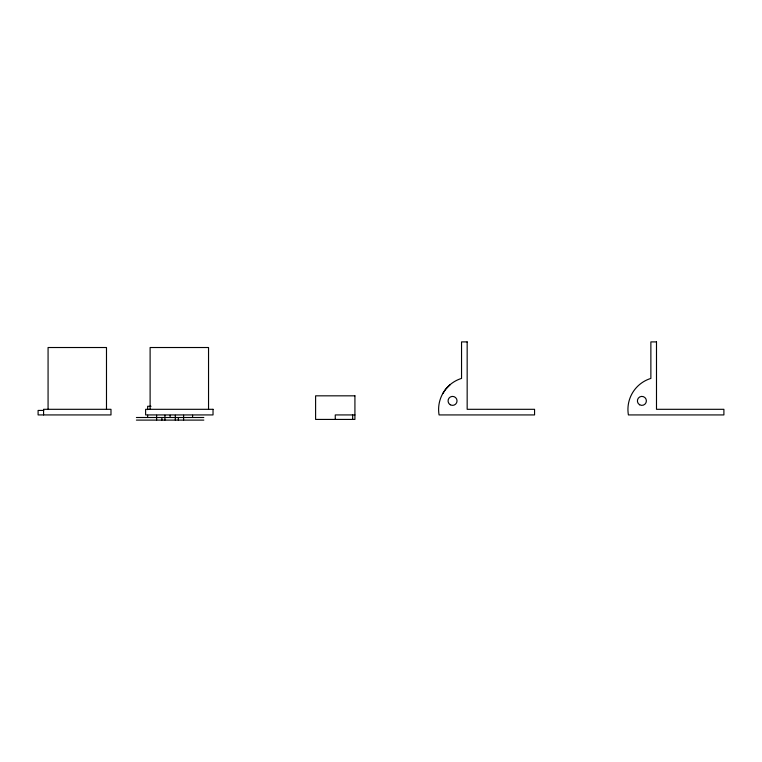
<?xml version="1.0" encoding="UTF-8"?>
<svg xmlns="http://www.w3.org/2000/svg" width="762" height="762" viewBox="0 0 762 762"><rect width="100%" height="100%" fill="white"/><g stroke="black" fill="none" stroke-linecap="round" stroke-linejoin="round"><path stroke-width="1.14" d="M442.798 393.583L445.656 389.239L450.256 384.591M151.019 406.279L147.647 406.279L147.647 409.651M43.777 410.432L38.1 410.432L38.1 414.928L110.985 414.928L110.985 409.308L43.577 409.308L43.577 414.928M354.921 414.928L335.261 414.928L335.261 419.424M136.408 417.509L203.816 417.509M136.408 420.1L203.816 420.1M352.673 414.928L352.673 419.424M208.54 409.308L208.54 347.52L150.114 347.52L150.114 409.308M192.586 415.261L192.586 417.509M183.594 415.261L183.594 420.1M178.337 417.509L178.337 420.1M175.308 415.261L175.308 420.1M170.117 415.261L170.117 417.509M164.925 415.261L164.925 420.1M161.887 417.509L161.887 420.1M156.629 415.261L156.629 420.1M147.647 415.261L147.647 417.509M106.489 409.308L106.489 347.52L48.073 347.52L48.073 409.308M467.163 341.9L461.543 341.9L461.543 378.419A32.452 32.452 0 0 0 439.074 414.928L534.562 414.928L534.562 409.308L467.163 409.308L467.163 341.9M656.492 341.9L650.872 341.9L650.872 378.419A32.452 32.452 0 0 0 628.402 414.928L723.9 414.928L723.9 409.308L656.492 409.308L656.492 341.9M354.921 395.83L315.601 395.83L315.601 419.424L354.921 419.424L354.921 395.83M213.027 409.308L145.618 409.308L145.618 414.928L213.027 414.928L213.027 409.308M450.304 404.774A4.496 4.496 0 0 0 457.048 400.888A4.496 4.496 0 0 0 450.304 396.992A4.496 4.496 0 0 0 450.304 404.774M639.642 404.774A4.496 4.496 0 0 0 646.386 400.888A4.496 4.496 0 0 0 639.642 396.992A4.496 4.496 0 0 0 639.642 404.774"/></g></svg>
